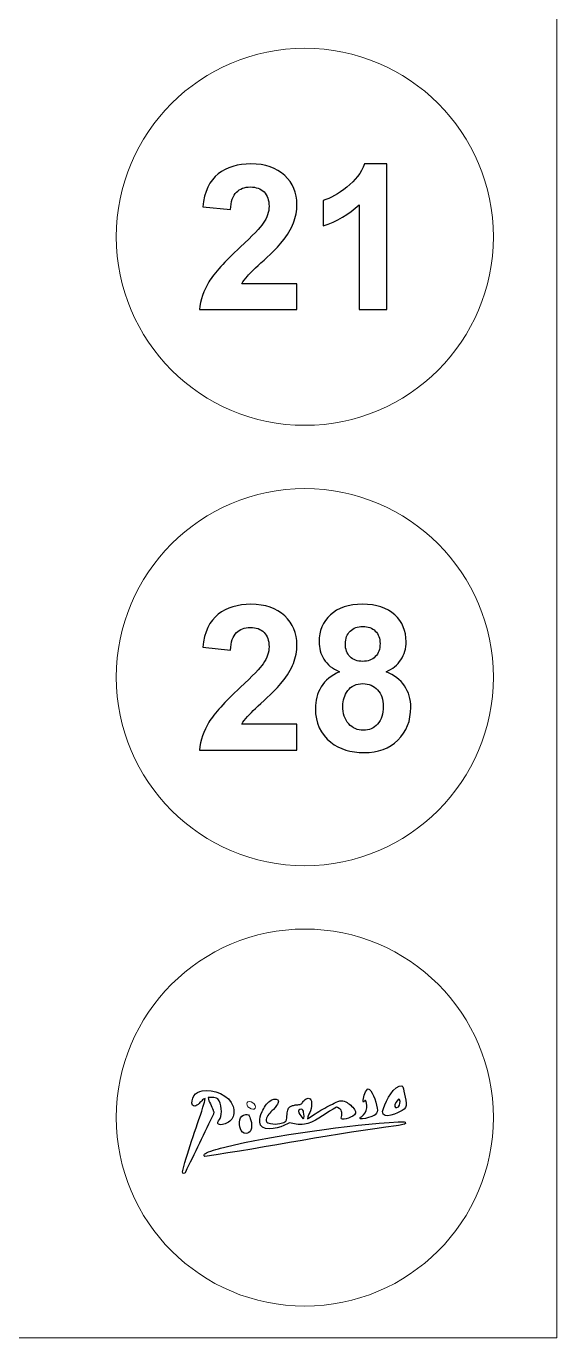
# Model space of a CAD drawing. Header units: millimetres. Extents: x -676 to 660, y -238 to 366.
# Drawn here: x 622.6 to 659.6, y 10.6 to 102.2 of the extents above; entities that cross this region are included whole.
import ezdxf

# ---------------------------------------------------------------- set-up
doc = ezdxf.new("R2010")
doc.units = ezdxf.units.MM
doc.header["$MEASUREMENT"] = 0
doc.layers.add('layer 1', color=7, linetype='Continuous')

msp = doc.modelspace()

# ---------------------------------------------------------------- linework, layer by layer
at = {"layer": 'layer 1', "color": 250, "lineweight": 20}
for points, knots in [([(221.6275, 164.398), (221.6275, 164.398), (457.0516, 164.398), (457.0516, 164.398), (457.0516, 164.398), (457.0516, 164.398), (659.621, 164.398), (659.621, 164.398), (659.621, 164.398), (659.621, 164.398), (659.621, 10.6382), (659.621, 10.6382), (659.621, 10.6382), (659.621, 10.6382), (457.0516, 10.6382), (457.0516, 10.6382), (457.0516, 10.6382), (457.0516, 10.6382), (221.6275, 10.6382), (221.6275, 10.6382), (221.6275, 10.6382), (221.6275, 10.6382), (221.6275, 164.398), (221.6275, 164.398)], [0, 0, 0, 0, 0.1428571, 0.1428571, 0.1428571, 0.1428571, 0.2857143, 0.2857143, 0.2857143, 0.2857143, 0.4285714, 0.4285714, 0.4285714, 0.4285714, 0.5714286, 0.5714286, 0.5714286, 0.5714286, 0.7142857, 0.7142857, 0.7142857, 0.7142857, 1, 1, 1, 1]), ([(642.0274, 100.6831), (649.2982, 100.6831), (655.1925, 94.7888), (655.1925, 87.518), (655.1925, 87.518), (655.1925, 80.2472), (649.2982, 74.3529), (642.0274, 74.3529), (642.0274, 74.3529), (634.7566, 74.3529), (628.8623, 80.2472), (628.8623, 87.518), (628.8623, 87.518), (628.8623, 94.7888), (634.7566, 100.6831), (642.0274, 100.6831)], [0, 0, 0, 0, 0.2, 0.2, 0.2, 0.2, 0.4, 0.4, 0.4, 0.4, 0.6, 0.6, 0.6, 0.6, 1, 1, 1, 1]), ([(642.0274, 69.9311), (649.2982, 69.9311), (655.1925, 64.0368), (655.1925, 56.766), (655.1925, 56.766), (655.1925, 49.4952), (649.2982, 43.6009), (642.0274, 43.6009), (642.0274, 43.6009), (634.7566, 43.6009), (628.8623, 49.4952), (628.8623, 56.766), (628.8623, 56.766), (628.8623, 64.0368), (634.7566, 69.9311), (642.0274, 69.9311)], [0, 0, 0, 0, 0.2, 0.2, 0.2, 0.2, 0.4, 0.4, 0.4, 0.4, 0.6, 0.6, 0.6, 0.6, 1, 1, 1, 1]), ([(642.0274, 39.1791), (649.2982, 39.1791), (655.1925, 33.2848), (655.1925, 26.014), (655.1925, 26.014), (655.1925, 18.7432), (649.2982, 12.8489), (642.0274, 12.8489), (642.0274, 12.8489), (634.7566, 12.8489), (628.8623, 18.7432), (628.8623, 26.014), (628.8623, 26.014), (628.8623, 33.2848), (634.7566, 39.1791), (642.0274, 39.1791)], [0, 0, 0, 0, 0.2, 0.2, 0.2, 0.2, 0.4, 0.4, 0.4, 0.4, 0.6, 0.6, 0.6, 0.6, 1, 1, 1, 1]), ([(638.2741, 27.1169), (638.4422, 27.0542), (638.5785, 26.892), (638.5785, 26.7546), (638.5785, 26.7546), (638.5785, 26.6172), (638.4422, 26.5566), (638.2741, 26.6193), (638.2741, 26.6193), (638.106, 26.682), (637.9698, 26.8442), (637.9698, 26.9816), (637.9698, 26.9816), (637.9698, 27.119), (638.106, 27.1796), (638.2741, 27.1169)], [0, 0, 0, 0, 0.2, 0.2, 0.2, 0.2, 0.4, 0.4, 0.4, 0.4, 0.6, 0.6, 0.6, 0.6, 1, 1, 1, 1])]:
    msp.add_open_spline(points, degree=3, knots=knots, dxfattribs=at)
at = {"layer": 'layer 1', "color": 250}
for points, knots in [([(641.4775, 84.2343), (641.4775, 84.2343), (641.4775, 82.429), (641.4775, 82.429), (641.4775, 82.429), (641.4775, 82.429), (634.6671, 82.429), (634.6671, 82.429), (634.6671, 82.429), (634.7426, 83.111), (634.9621, 83.7576), (635.3326, 84.3688), (635.3326, 84.3688), (635.7007, 84.98), (636.4299, 85.7894), (637.5154, 86.7994), (637.5154, 86.7994), (638.3933, 87.6135), (638.9289, 88.1681), (639.1272, 88.4583), (639.1272, 88.4583), (639.3938, 88.8595), (639.5283, 89.2559), (639.5283, 89.6477), (639.5283, 89.6477), (639.5283, 90.0795), (639.4127, 90.4123), (639.1791, 90.6459), (639.1791, 90.6459), (638.9455, 90.8795), (638.6245, 90.9951), (638.2139, 90.9951), (638.2139, 90.9951), (637.808, 90.9951), (637.4871, 90.8724), (637.2464, 90.6294), (637.2464, 90.6294), (637.0081, 90.3839), (636.8688, 89.9781), (636.8311, 89.4117), (636.8311, 89.4117), (636.8311, 89.4117), (634.896, 89.6052), (634.896, 89.6052), (634.896, 89.6052), (635.0116, 90.6742), (635.3727, 91.4411), (635.9815, 91.9084), (635.9815, 91.9084), (636.5904, 92.3733), (637.3502, 92.6069), (638.2635, 92.6069), (638.2635, 92.6069), (639.264, 92.6069), (640.0499, 92.3355), (640.6209, 91.7975), (640.6209, 91.7975), (641.192, 91.2571), (641.4775, 90.5869), (641.4775, 89.7845), (641.4775, 89.7845), (641.4775, 89.3291), (641.395, 88.8949), (641.2321, 88.4819), (641.2321, 88.4819), (641.0693, 88.069), (640.8097, 87.6371), (640.4557, 87.1864), (640.4557, 87.1864), (640.2198, 86.8867), (639.795, 86.4548), (639.1838, 85.8932), (639.1838, 85.8932), (638.5702, 85.3316), (638.1809, 84.9564), (638.0181, 84.7723), (638.0181, 84.7723), (637.8552, 84.5882), (637.7207, 84.4089), (637.6192, 84.2343), (637.6192, 84.2343), (637.6192, 84.2343), (641.4775, 84.2343), (641.4775, 84.2343)], [0, 0, 0, 0, 0.0454545, 0.0454545, 0.0454545, 0.0454545, 0.0909091, 0.0909091, 0.0909091, 0.0909091, 0.1363636, 0.1363636, 0.1363636, 0.1363636, 0.1818182, 0.1818182, 0.1818182, 0.1818182, 0.2272727, 0.2272727, 0.2272727, 0.2272727, 0.2727273, 0.2727273, 0.2727273, 0.2727273, 0.3181818, 0.3181818, 0.3181818, 0.3181818, 0.3636364, 0.3636364, 0.3636364, 0.3636364, 0.4090909, 0.4090909, 0.4090909, 0.4090909, 0.4545455, 0.4545455, 0.4545455, 0.4545455, 0.5, 0.5, 0.5, 0.5, 0.5454545, 0.5454545, 0.5454545, 0.5454545, 0.5909091, 0.5909091, 0.5909091, 0.5909091, 0.6363636, 0.6363636, 0.6363636, 0.6363636, 0.6818182, 0.6818182, 0.6818182, 0.6818182, 0.7272727, 0.7272727, 0.7272727, 0.7272727, 0.7727273, 0.7727273, 0.7727273, 0.7727273, 0.8181818, 0.8181818, 0.8181818, 0.8181818, 0.8636364, 0.8636364, 0.8636364, 0.8636364, 0.9090909, 0.9090909, 0.9090909, 0.9090909, 1, 1, 1, 1]), ([(647.7617, 82.429), (647.7617, 82.429), (645.8196, 82.429), (645.8196, 82.429), (645.8196, 82.429), (645.8196, 82.429), (645.8196, 89.7515), (645.8196, 89.7515), (645.8196, 89.7515), (645.1093, 89.086), (644.2739, 88.5952), (643.3111, 88.279), (643.3111, 88.279), (643.3111, 88.279), (643.3111, 90.0418), (643.3111, 90.0418), (643.3111, 90.0418), (643.8161, 90.207), (644.3683, 90.5208), (644.963, 90.9833), (644.963, 90.9833), (645.5577, 91.4482), (645.9659, 91.9886), (646.1854, 92.6069), (646.1854, 92.6069), (646.1854, 92.6069), (647.7617, 92.6069), (647.7617, 92.6069), (647.7617, 92.6069), (647.7617, 92.6069), (647.7617, 82.429), (647.7617, 82.429)], [0, 0, 0, 0, 0.1111111, 0.1111111, 0.1111111, 0.1111111, 0.2222222, 0.2222222, 0.2222222, 0.2222222, 0.3333333, 0.3333333, 0.3333333, 0.3333333, 0.4444444, 0.4444444, 0.4444444, 0.4444444, 0.5555556, 0.5555556, 0.5555556, 0.5555556, 0.6666667, 0.6666667, 0.6666667, 0.6666667, 0.7777778, 0.7777778, 0.7777778, 0.7777778, 1, 1, 1, 1]), ([(641.4775, 53.4823), (641.4775, 53.4823), (641.4775, 51.677), (641.4775, 51.677), (641.4775, 51.677), (641.4775, 51.677), (634.6671, 51.677), (634.6671, 51.677), (634.6671, 51.677), (634.7426, 52.359), (634.9621, 53.0056), (635.3326, 53.6168), (635.3326, 53.6168), (635.7007, 54.228), (636.4299, 55.0374), (637.5154, 56.0474), (637.5154, 56.0474), (638.3933, 56.8615), (638.9289, 57.4161), (639.1272, 57.7063), (639.1272, 57.7063), (639.3938, 58.1075), (639.5283, 58.5039), (639.5283, 58.8957), (639.5283, 58.8957), (639.5283, 59.3275), (639.4127, 59.6603), (639.1791, 59.8939), (639.1791, 59.8939), (638.9455, 60.1275), (638.6245, 60.2431), (638.2139, 60.2431), (638.2139, 60.2431), (637.808, 60.2431), (637.4871, 60.1204), (637.2464, 59.8774), (637.2464, 59.8774), (637.0081, 59.6319), (636.8688, 59.2261), (636.8311, 58.6597), (636.8311, 58.6597), (636.8311, 58.6597), (634.896, 58.8532), (634.896, 58.8532), (634.896, 58.8532), (635.0116, 59.9222), (635.3727, 60.6891), (635.9815, 61.1564), (635.9815, 61.1564), (636.5904, 61.6213), (637.3502, 61.8549), (638.2635, 61.8549), (638.2635, 61.8549), (639.264, 61.8549), (640.0499, 61.5835), (640.6209, 61.0455), (640.6209, 61.0455), (641.192, 60.5051), (641.4775, 59.8349), (641.4775, 59.0325), (641.4775, 59.0325), (641.4775, 58.5771), (641.395, 58.1429), (641.2321, 57.7299), (641.2321, 57.7299), (641.0693, 57.317), (640.8097, 56.8851), (640.4557, 56.4344), (640.4557, 56.4344), (640.2198, 56.1347), (639.795, 55.7028), (639.1838, 55.1412), (639.1838, 55.1412), (638.5702, 54.5796), (638.1809, 54.2044), (638.0181, 54.0203), (638.0181, 54.0203), (637.8552, 53.8362), (637.7207, 53.6569), (637.6192, 53.4823), (637.6192, 53.4823), (637.6192, 53.4823), (641.4775, 53.4823), (641.4775, 53.4823)], [0, 0, 0, 0, 0.0454545, 0.0454545, 0.0454545, 0.0454545, 0.0909091, 0.0909091, 0.0909091, 0.0909091, 0.1363636, 0.1363636, 0.1363636, 0.1363636, 0.1818182, 0.1818182, 0.1818182, 0.1818182, 0.2272727, 0.2272727, 0.2272727, 0.2272727, 0.2727273, 0.2727273, 0.2727273, 0.2727273, 0.3181818, 0.3181818, 0.3181818, 0.3181818, 0.3636364, 0.3636364, 0.3636364, 0.3636364, 0.4090909, 0.4090909, 0.4090909, 0.4090909, 0.4545455, 0.4545455, 0.4545455, 0.4545455, 0.5, 0.5, 0.5, 0.5, 0.5454545, 0.5454545, 0.5454545, 0.5454545, 0.5909091, 0.5909091, 0.5909091, 0.5909091, 0.6363636, 0.6363636, 0.6363636, 0.6363636, 0.6818182, 0.6818182, 0.6818182, 0.6818182, 0.7272727, 0.7272727, 0.7272727, 0.7272727, 0.7727273, 0.7727273, 0.7727273, 0.7727273, 0.8181818, 0.8181818, 0.8181818, 0.8181818, 0.8636364, 0.8636364, 0.8636364, 0.8636364, 0.9090909, 0.9090909, 0.9090909, 0.9090909, 1, 1, 1, 1]), ([(644.458, 57.1447), (643.9553, 57.3571), (643.5896, 57.6497), (643.363, 58.0202), (643.363, 58.0202), (643.1341, 58.3907), (643.0209, 58.7989), (643.0209, 59.2402), (643.0209, 59.2402), (643.0209, 59.9954), (643.2828, 60.6207), (643.8114, 61.1139), (643.8114, 61.1139), (644.34, 61.6071), (645.0904, 61.8549), (646.0627, 61.8549), (646.0627, 61.8549), (647.0255, 61.8549), (647.7735, 61.6071), (648.3045, 61.1139), (648.3045, 61.1139), (648.8378, 60.6207), (649.1045, 59.9954), (649.1045, 59.2402), (649.1045, 59.2402), (649.1045, 58.7706), (648.9818, 58.3529), (648.7363, 57.9848), (648.7363, 57.9848), (648.4933, 57.619), (648.1487, 57.3382), (647.7075, 57.1447), (647.7075, 57.1447), (648.2691, 56.9205), (648.6962, 56.5901), (648.9888, 56.1559), (648.9888, 56.1559), (649.2814, 55.7241), (649.4278, 55.2238), (649.4278, 54.6574), (649.4278, 54.6574), (649.4278, 53.7206), (649.1304, 52.9607), (648.5334, 52.3755), (648.5334, 52.3755), (647.9364, 51.7903), (647.1435, 51.4977), (646.1523, 51.4977), (646.1523, 51.4977), (645.2296, 51.4977), (644.4627, 51.7384), (643.8492, 52.2221), (643.8492, 52.2221), (643.1247, 52.7956), (642.7636, 53.579), (642.7636, 54.5749), (642.7636, 54.5749), (642.7636, 55.1223), (642.9005, 55.625), (643.1719, 56.0851), (643.1719, 56.0851), (643.4433, 56.5429), (643.8727, 56.8969), (644.458, 57.1447)], [0, 0, 0, 0, 0.0588235, 0.0588235, 0.0588235, 0.0588235, 0.1176471, 0.1176471, 0.1176471, 0.1176471, 0.1764706, 0.1764706, 0.1764706, 0.1764706, 0.2352941, 0.2352941, 0.2352941, 0.2352941, 0.2941176, 0.2941176, 0.2941176, 0.2941176, 0.3529412, 0.3529412, 0.3529412, 0.3529412, 0.4117647, 0.4117647, 0.4117647, 0.4117647, 0.4705882, 0.4705882, 0.4705882, 0.4705882, 0.5294118, 0.5294118, 0.5294118, 0.5294118, 0.5882353, 0.5882353, 0.5882353, 0.5882353, 0.6470588, 0.6470588, 0.6470588, 0.6470588, 0.7058824, 0.7058824, 0.7058824, 0.7058824, 0.7647059, 0.7647059, 0.7647059, 0.7647059, 0.8235294, 0.8235294, 0.8235294, 0.8235294, 0.8823529, 0.8823529, 0.8823529, 0.8823529, 1, 1, 1, 1]), ([(644.8592, 59.101), (644.8592, 58.714), (644.9677, 58.4119), (645.1872, 58.1972), (645.1872, 58.1972), (645.4066, 57.9801), (645.6969, 57.8715), (646.0627, 57.8715), (646.0627, 57.8715), (646.4308, 57.8715), (646.7258, 57.9801), (646.9476, 58.1995), (646.9476, 58.1995), (647.1671, 58.419), (647.278, 58.7211), (647.278, 59.1081), (647.278, 59.1081), (647.278, 59.4738), (647.1694, 59.7641), (646.95, 59.9836), (646.95, 59.9836), (646.7305, 60.203), (646.4426, 60.3116), (646.0815, 60.3116), (646.0815, 60.3116), (645.7087, 60.3116), (645.4113, 60.2007), (645.1895, 59.9812), (645.1895, 59.9812), (644.9701, 59.7594), (644.8592, 59.4668), (644.8592, 59.101)], [0, 0, 0, 0, 0.1111111, 0.1111111, 0.1111111, 0.1111111, 0.2222222, 0.2222222, 0.2222222, 0.2222222, 0.3333333, 0.3333333, 0.3333333, 0.3333333, 0.4444444, 0.4444444, 0.4444444, 0.4444444, 0.5555556, 0.5555556, 0.5555556, 0.5555556, 0.6666667, 0.6666667, 0.6666667, 0.6666667, 0.7777778, 0.7777778, 0.7777778, 0.7777778, 1, 1, 1, 1]), ([(644.6798, 54.7613), (644.6798, 54.2256), (644.8167, 53.8079), (645.0904, 53.5082), (645.0904, 53.5082), (645.3642, 53.2085), (645.7063, 53.0599), (646.1169, 53.0599), (646.1169, 53.0599), (646.5181, 53.0599), (646.8508, 53.2038), (647.1128, 53.4917), (647.1128, 53.4917), (647.3747, 53.7796), (647.5069, 54.1949), (647.5069, 54.74), (647.5069, 54.74), (647.5069, 55.2144), (647.3724, 55.5967), (647.1057, 55.8846), (647.1057, 55.8846), (646.839, 56.1725), (646.4992, 56.3164), (646.0886, 56.3164), (646.0886, 56.3164), (645.6143, 56.3164), (645.2603, 56.1512), (645.0291, 55.8256), (645.0291, 55.8256), (644.7954, 55.4975), (644.6798, 55.1436), (644.6798, 54.7613)], [0, 0, 0, 0, 0.1111111, 0.1111111, 0.1111111, 0.1111111, 0.2222222, 0.2222222, 0.2222222, 0.2222222, 0.3333333, 0.3333333, 0.3333333, 0.3333333, 0.4444444, 0.4444444, 0.4444444, 0.4444444, 0.5555556, 0.5555556, 0.5555556, 0.5555556, 0.6666667, 0.6666667, 0.6666667, 0.6666667, 0.7777778, 0.7777778, 0.7777778, 0.7777778, 1, 1, 1, 1]), ([(634.1895, 26.8775), (634.3649, 26.676), (634.6448, 26.9948), (634.7562, 27.1063), (634.7562, 27.1063), (634.8652, 27.2152), (634.9098, 27.279), (635.057, 27.3571), (635.057, 27.3571), (635.0457, 27.2554), (635.0258, 27.1113), (634.9973, 27.0152), (634.9973, 27.0152), (634.5766, 25.5978), (633.8504, 23.7802), (633.5052, 22.3109), (633.5052, 22.3109), (633.5052, 22.3109), (633.4792, 22.2327), (633.4792, 22.2327), (633.4792, 22.2327), (633.4702, 22.0306), (633.649, 22.1227), (633.6616, 22.1545), (633.6616, 22.1545), (633.6616, 22.1545), (633.6877, 22.2066), (633.6877, 22.2066), (633.6877, 22.2066), (634.2576, 23.347), (635.0727, 25.0959), (635.6485, 26.2462), (635.6485, 26.2462), (635.6708, 26.3068), (635.6771, 26.3738), (635.6485, 26.4547), (635.6485, 26.4547), (635.6398, 26.4808), (635.6311, 26.5069), (635.6224, 26.5329), (635.6224, 26.5329), (635.5247, 26.8262), (635.321, 27.1143), (635.2774, 27.419), (635.2774, 27.419), (635.2774, 27.419), (635.3296, 27.419), (635.3296, 27.419), (635.3296, 27.419), (635.3296, 27.419), (635.5851, 27.419), (635.5851, 27.419), (635.5851, 27.419), (635.7174, 27.419), (635.8394, 27.4062), (635.9427, 27.3111), (635.9427, 27.3111), (636.2415, 27.0362), (636.253, 26.2327), (636.1164, 25.9575), (636.1164, 25.9575), (636.0676, 25.859), (635.9068, 25.7331), (635.9502, 25.6031), (635.9502, 25.6031), (636.0158, 25.4063), (636.511, 25.5938), (636.6096, 25.6432), (636.6096, 25.6432), (636.8586, 25.768), (637.0445, 25.9818), (637.0699, 26.298), (637.0699, 26.298), (637.084, 26.4737), (637.057, 26.6599), (637.0236, 26.7935), (637.0236, 26.7935), (636.7651, 27.5691), (635.646, 28.0385), (634.8638, 27.8859), (634.8638, 27.8859), (634.6238, 27.8391), (634.4065, 27.7297), (634.2722, 27.5262), (634.2722, 27.5262), (634.1736, 27.3769), (634.0777, 27.006), (634.1895, 26.8775)], [0, 0, 0, 0, 0.0434783, 0.0434783, 0.0434783, 0.0434783, 0.0869565, 0.0869565, 0.0869565, 0.0869565, 0.1304348, 0.1304348, 0.1304348, 0.1304348, 0.173913, 0.173913, 0.173913, 0.173913, 0.2173913, 0.2173913, 0.2173913, 0.2173913, 0.2608696, 0.2608696, 0.2608696, 0.2608696, 0.3043478, 0.3043478, 0.3043478, 0.3043478, 0.3478261, 0.3478261, 0.3478261, 0.3478261, 0.3913043, 0.3913043, 0.3913043, 0.3913043, 0.4347826, 0.4347826, 0.4347826, 0.4347826, 0.4782609, 0.4782609, 0.4782609, 0.4782609, 0.5217391, 0.5217391, 0.5217391, 0.5217391, 0.5652174, 0.5652174, 0.5652174, 0.5652174, 0.6086957, 0.6086957, 0.6086957, 0.6086957, 0.6521739, 0.6521739, 0.6521739, 0.6521739, 0.6956522, 0.6956522, 0.6956522, 0.6956522, 0.7391304, 0.7391304, 0.7391304, 0.7391304, 0.7826087, 0.7826087, 0.7826087, 0.7826087, 0.826087, 0.826087, 0.826087, 0.826087, 0.8695652, 0.8695652, 0.8695652, 0.8695652, 0.9130435, 0.9130435, 0.9130435, 0.9130435, 1, 1, 1, 1]), ([(641.9232, 27.1584), (641.9168, 27.152), (641.9109, 27.1457), (641.9055, 27.1396), (641.9055, 27.1396), (641.8189, 27.0427), (641.854, 26.9916), (641.7371, 26.9466), (641.7371, 26.9466), (641.7172, 26.9389), (641.6928, 26.9314), (641.6626, 26.9238), (641.6626, 26.9238), (641.5914, 26.9179), (641.5094, 26.9124), (641.4249, 26.902), (641.4249, 26.902), (641.3405, 26.8917), (641.2535, 26.8764), (641.1726, 26.851), (641.1726, 26.851), (640.8584, 26.7522), (640.8469, 26.6165), (640.8026, 26.3505), (640.8026, 26.3505), (640.8026, 26.3505), (640.7765, 25.9856), (640.7765, 25.9856), (640.7765, 25.9856), (640.7765, 25.9856), (640.7504, 25.8553), (640.7504, 25.8553), (640.7504, 25.8553), (640.6862, 25.7269), (640.5963, 25.691), (640.4638, 25.6468), (640.4638, 25.6468), (640.4638, 25.6468), (640.3856, 25.6208), (640.3856, 25.6208), (640.3856, 25.6208), (640.3856, 25.6208), (640.2813, 25.5947), (640.2813, 25.5947), (640.2813, 25.5947), (640.0761, 25.5537), (639.835, 25.5537), (639.6298, 25.5947), (639.6298, 25.5947), (639.5097, 25.6247), (639.3749, 25.6614), (639.317, 25.7771), (639.317, 25.7771), (639.317, 26.0488), (639.5493, 26.2911), (639.7293, 26.4769), (639.7293, 26.4769), (639.8497, 26.6013), (640.0703, 26.8406), (640.125, 26.9499), (640.125, 26.9499), (640.125, 26.9499), (640.151, 27.002), (640.151, 27.002), (640.151, 27.002), (640.2681, 27.2362), (640.1013, 27.3399), (639.8727, 27.2985), (639.8727, 27.2985), (639.7511, 27.2764), (639.7199, 27.2602), (639.5884, 27.1706), (639.5884, 27.1706), (639.4802, 27.0969), (639.3767, 26.9805), (639.2853, 26.8495), (639.2853, 26.8495), (639.194, 26.7185), (639.1148, 26.5729), (639.0553, 26.4408), (639.0553, 26.4408), (638.9093, 26.1169), (638.8799, 25.9986), (638.8749, 25.6853), (638.8749, 25.6853), (638.8643, 25.0157), (640.0872, 25.2239), (640.568, 25.4644), (640.568, 25.4644), (640.7014, 25.5311), (640.8191, 25.5909), (640.9589, 25.6468), (640.9589, 25.6468), (641.2857, 25.6101), (641.5347, 25.4865), (642.0014, 25.5426), (642.0014, 25.5426), (642.0014, 25.5426), (642.1317, 25.5686), (642.1317, 25.5686), (642.1317, 25.5686), (642.1317, 25.5686), (642.236, 25.5947), (642.236, 25.5947), (642.236, 25.5947), (642.9586, 25.8357), (643.5838, 26.4116), (644.2427, 26.7414), (644.2427, 26.7414), (644.2427, 26.7414), (644.3209, 26.7153), (644.3209, 26.7153), (644.3209, 26.7153), (644.6094, 26.5712), (644.6778, 26.3523), (644.5815, 26.0638), (644.5815, 26.0638), (644.5561, 25.9151), (644.5669, 25.9074), (644.764, 25.9074), (644.764, 25.9074), (645.1179, 25.9664), (645.7839, 26.1738), (645.5043, 26.584), (645.5043, 26.584), (645.4495, 26.6645), (645.303, 26.804), (645.2297, 26.8701), (645.2297, 26.8701), (645.0213, 27.0584), (644.7637, 27.2245), (644.4773, 27.1845), (644.4773, 27.1845), (644.2895, 27.1375), (644.1272, 27.0355), (643.9561, 26.9499), (643.9561, 26.9499), (643.9561, 26.9499), (643.9039, 26.9238), (643.9039, 26.9238), (643.9039, 26.9238), (643.9039, 26.9238), (643.8518, 26.8978), (643.8518, 26.8978), (643.8518, 26.8978), (643.487, 26.7153), (643.0935, 26.4979), (642.7537, 26.2749), (642.7537, 26.2749), (642.5204, 26.1219), (642.2432, 25.9335), (642.2099, 25.9335), (642.2099, 25.9335), (642.2099, 25.9335), (642.236, 26.0638), (642.236, 26.0638), (642.236, 26.0638), (642.236, 26.0638), (642.262, 26.142), (642.262, 26.142), (642.262, 26.142), (642.3226, 26.3235), (642.4122, 26.4036), (642.4705, 26.6372), (642.4705, 26.6372), (642.4705, 26.6372), (642.4966, 26.8196), (642.4966, 26.8196), (642.4966, 26.8196), (642.4966, 26.9487), (642.5233, 27.1328), (642.4586, 27.2451), (642.4586, 27.2451), (642.3261, 27.4751), (642.0786, 27.3138), (641.9232, 27.1584)], [0, 0, 0, 0, 0.0222222, 0.0222222, 0.0222222, 0.0222222, 0.0444444, 0.0444444, 0.0444444, 0.0444444, 0.0666667, 0.0666667, 0.0666667, 0.0666667, 0.0888889, 0.0888889, 0.0888889, 0.0888889, 0.1111111, 0.1111111, 0.1111111, 0.1111111, 0.1333333, 0.1333333, 0.1333333, 0.1333333, 0.1555556, 0.1555556, 0.1555556, 0.1555556, 0.1777778, 0.1777778, 0.1777778, 0.1777778, 0.2, 0.2, 0.2, 0.2, 0.2222222, 0.2222222, 0.2222222, 0.2222222, 0.2444444, 0.2444444, 0.2444444, 0.2444444, 0.2666667, 0.2666667, 0.2666667, 0.2666667, 0.2888889, 0.2888889, 0.2888889, 0.2888889, 0.3111111, 0.3111111, 0.3111111, 0.3111111, 0.3333333, 0.3333333, 0.3333333, 0.3333333, 0.3555556, 0.3555556, 0.3555556, 0.3555556, 0.3777778, 0.3777778, 0.3777778, 0.3777778, 0.4, 0.4, 0.4, 0.4, 0.4222222, 0.4222222, 0.4222222, 0.4222222, 0.4444444, 0.4444444, 0.4444444, 0.4444444, 0.4666667, 0.4666667, 0.4666667, 0.4666667, 0.4888889, 0.4888889, 0.4888889, 0.4888889, 0.5111111, 0.5111111, 0.5111111, 0.5111111, 0.5333333, 0.5333333, 0.5333333, 0.5333333, 0.5555556, 0.5555556, 0.5555556, 0.5555556, 0.5777778, 0.5777778, 0.5777778, 0.5777778, 0.6, 0.6, 0.6, 0.6, 0.6222222, 0.6222222, 0.6222222, 0.6222222, 0.6444444, 0.6444444, 0.6444444, 0.6444444, 0.6666667, 0.6666667, 0.6666667, 0.6666667, 0.6888889, 0.6888889, 0.6888889, 0.6888889, 0.7111111, 0.7111111, 0.7111111, 0.7111111, 0.7333333, 0.7333333, 0.7333333, 0.7333333, 0.7555556, 0.7555556, 0.7555556, 0.7555556, 0.7777778, 0.7777778, 0.7777778, 0.7777778, 0.8, 0.8, 0.8, 0.8, 0.8222222, 0.8222222, 0.8222222, 0.8222222, 0.8444444, 0.8444444, 0.8444444, 0.8444444, 0.8666667, 0.8666667, 0.8666667, 0.8666667, 0.8888889, 0.8888889, 0.8888889, 0.8888889, 0.9111111, 0.9111111, 0.9111111, 0.9111111, 0.9333333, 0.9333333, 0.9333333, 0.9333333, 0.9555556, 0.9555556, 0.9555556, 0.9555556, 1, 1, 1, 1]), ([(646.4059, 27.9924), (646.1961, 27.7826), (646.112, 27.4121), (646.0931, 27.1323), (646.0931, 27.1323), (646.1196, 27.0154), (646.191, 27.1766), (646.218, 27.1985), (646.218, 27.1985), (646.3577, 27.3119), (646.48, 26.5146), (646.1319, 26.1997), (646.1319, 26.1997), (646.0301, 26.1077), (645.9087, 26.0226), (645.8846, 26.0117), (645.8846, 26.0117), (645.8846, 26.0117), (645.8846, 25.9596), (645.8846, 25.9596), (645.8846, 25.9596), (645.8846, 25.9596), (645.9107, 25.9335), (645.9107, 25.9335), (645.9107, 25.9335), (646.0566, 25.8605), (646.4655, 26.0201), (646.6404, 26.0638), (646.6404, 26.0638), (646.7356, 26.0955), (646.8542, 26.1457), (646.9401, 26.2161), (646.9401, 26.2161), (647.1004, 26.3474), (647.1095, 26.4726), (647.0808, 26.6783), (647.0808, 26.6783), (647.0113, 27.1754), (646.6869, 28.0185), (646.458, 28.0185), (646.458, 28.0185), (646.458, 28.0185), (646.4059, 27.9924), (646.4059, 27.9924)], [0, 0, 0, 0, 0.0833333, 0.0833333, 0.0833333, 0.0833333, 0.1666667, 0.1666667, 0.1666667, 0.1666667, 0.25, 0.25, 0.25, 0.25, 0.3333333, 0.3333333, 0.3333333, 0.3333333, 0.4166667, 0.4166667, 0.4166667, 0.4166667, 0.5, 0.5, 0.5, 0.5, 0.5833333, 0.5833333, 0.5833333, 0.5833333, 0.6666667, 0.6666667, 0.6666667, 0.6666667, 0.75, 0.75, 0.75, 0.75, 0.8333333, 0.8333333, 0.8333333, 0.8333333, 1, 1, 1, 1]), ([(647.4484, 26.4287), (647.4484, 25.7885), (648.5702, 26.3772), (648.8297, 26.5069), (648.8297, 26.5069), (649.0609, 26.6225), (649.124, 26.7629), (649.1125, 27.0197), (649.1125, 27.0197), (649.0989, 27.3211), (648.9923, 27.5701), (648.9339, 27.8621), (648.9339, 27.8621), (648.9049, 28.0653), (648.9239, 28.3343), (648.6167, 28.2056), (648.6167, 28.2056), (648.0296, 27.9593), (647.5872, 26.9838), (647.4484, 26.4287)], [0, 0, 0, 0, 0.1666667, 0.1666667, 0.1666667, 0.1666667, 0.3333333, 0.3333333, 0.3333333, 0.3333333, 0.5, 0.5, 0.5, 0.5, 0.6666667, 0.6666667, 0.6666667, 0.6666667, 1, 1, 1, 1]), ([(641.9427, 26.3978), (641.9733, 26.2386), (642.0087, 25.9335), (641.9232, 25.9335), (641.9232, 25.9335), (641.779, 26.0776), (641.7036, 26.1641), (641.6105, 26.3505), (641.6105, 26.3505), (641.5606, 26.5), (641.6233, 26.6149), (641.7758, 26.5995), (641.7758, 26.5995), (641.8926, 26.5877), (641.9227, 26.5019), (641.9427, 26.3978)], [0, 0, 0, 0, 0.2, 0.2, 0.2, 0.2, 0.4, 0.4, 0.4, 0.4, 0.6, 0.6, 0.6, 0.6, 1, 1, 1, 1]), ([(648.569, 27.2887), (648.6619, 27.2773), (648.6944, 27.1877), (648.6733, 27.0281), (648.6733, 27.0281), (648.6733, 26.5384), (647.8982, 26.6184), (648.569, 27.2887)], [0, 0, 0, 0, 0.3333333, 0.3333333, 0.3333333, 0.3333333, 1, 1, 1, 1]), ([(636.4502, 23.9528), (636.4502, 23.9528), (636.346, 23.9267), (636.346, 23.9267), (636.346, 23.9267), (636.346, 23.9267), (636.2417, 23.9007), (636.2417, 23.9007), (636.2417, 23.9007), (636.0433, 23.8511), (635.2164, 23.6311), (635.095, 23.5097), (635.095, 23.5097), (635.095, 23.5097), (635.0429, 23.4837), (635.0429, 23.4837), (635.0429, 23.4837), (635.0429, 23.4837), (635.0168, 23.4576), (635.0168, 23.4576), (635.0168, 23.4576), (635.0168, 23.4576), (634.9908, 23.4055), (634.9908, 23.4055), (634.9908, 23.4055), (634.9908, 23.4055), (634.9908, 23.3534), (634.9908, 23.3534), (634.9908, 23.3534), (634.9908, 23.3534), (635.0168, 23.3273), (635.0168, 23.3273), (635.0168, 23.3273), (635.0168, 23.3273), (635.0429, 23.3012), (635.0429, 23.3012), (635.0429, 23.3012), (639.1569, 23.8818), (644.5857, 24.9806), (648.4127, 25.4383), (648.4127, 25.4383), (648.4127, 25.4383), (648.569, 25.4644), (648.569, 25.4644), (648.569, 25.4644), (648.7104, 25.4879), (648.8468, 25.5078), (648.986, 25.5426), (648.986, 25.5426), (648.986, 25.5426), (649.0642, 25.5947), (649.0642, 25.5947), (649.0642, 25.5947), (649.0642, 25.5947), (649.0382, 25.6989), (649.0382, 25.6989), (649.0382, 25.6989), (649.0382, 25.6989), (648.96, 25.725), (648.96, 25.725), (648.96, 25.725), (648.96, 25.725), (648.543, 25.725), (648.543, 25.725), (648.543, 25.725), (645.286, 25.5078), (639.8405, 24.8007), (636.4502, 23.9528)], [0, 0, 0, 0, 0.0555556, 0.0555556, 0.0555556, 0.0555556, 0.1111111, 0.1111111, 0.1111111, 0.1111111, 0.1666667, 0.1666667, 0.1666667, 0.1666667, 0.2222222, 0.2222222, 0.2222222, 0.2222222, 0.2777778, 0.2777778, 0.2777778, 0.2777778, 0.3333333, 0.3333333, 0.3333333, 0.3333333, 0.3888889, 0.3888889, 0.3888889, 0.3888889, 0.4444444, 0.4444444, 0.4444444, 0.4444444, 0.5, 0.5, 0.5, 0.5, 0.5555556, 0.5555556, 0.5555556, 0.5555556, 0.6111111, 0.6111111, 0.6111111, 0.6111111, 0.6666667, 0.6666667, 0.6666667, 0.6666667, 0.7222222, 0.7222222, 0.7222222, 0.7222222, 0.7777778, 0.7777778, 0.7777778, 0.7777778, 0.8333333, 0.8333333, 0.8333333, 0.8333333, 0.8888889, 0.8888889, 0.8888889, 0.8888889, 1, 1, 1, 1]), ([(637.93, 24.8986), (638.0773, 24.9225), (638.1894, 25.0022), (638.2597, 25.134), (638.2597, 25.134), (638.3149, 25.2371), (638.3064, 25.2935), (638.3067, 25.4074), (638.3067, 25.4074), (638.3073, 25.6036), (638.2959, 25.7393), (638.2224, 25.9596), (638.2224, 25.9596), (638.2224, 25.9596), (638.1964, 26.0378), (638.1964, 26.0378), (638.1964, 26.0378), (638.1257, 26.1792), (638.0682, 26.264), (637.9058, 26.2379), (637.9058, 26.2379), (637.4514, 26.1648), (637.3766, 25.6243), (637.5293, 25.2208), (637.5293, 25.2208), (637.5881, 25.0654), (637.7491, 24.8694), (637.93, 24.8986)], [0, 0, 0, 0, 0.125, 0.125, 0.125, 0.125, 0.25, 0.25, 0.25, 0.25, 0.375, 0.375, 0.375, 0.375, 0.5, 0.5, 0.5, 0.5, 0.625, 0.625, 0.625, 0.625, 0.75, 0.75, 0.75, 0.75, 1, 1, 1, 1])]:
    msp.add_open_spline(points, degree=3, knots=knots, dxfattribs=at)

doc.saveas('drawing.dxf')
